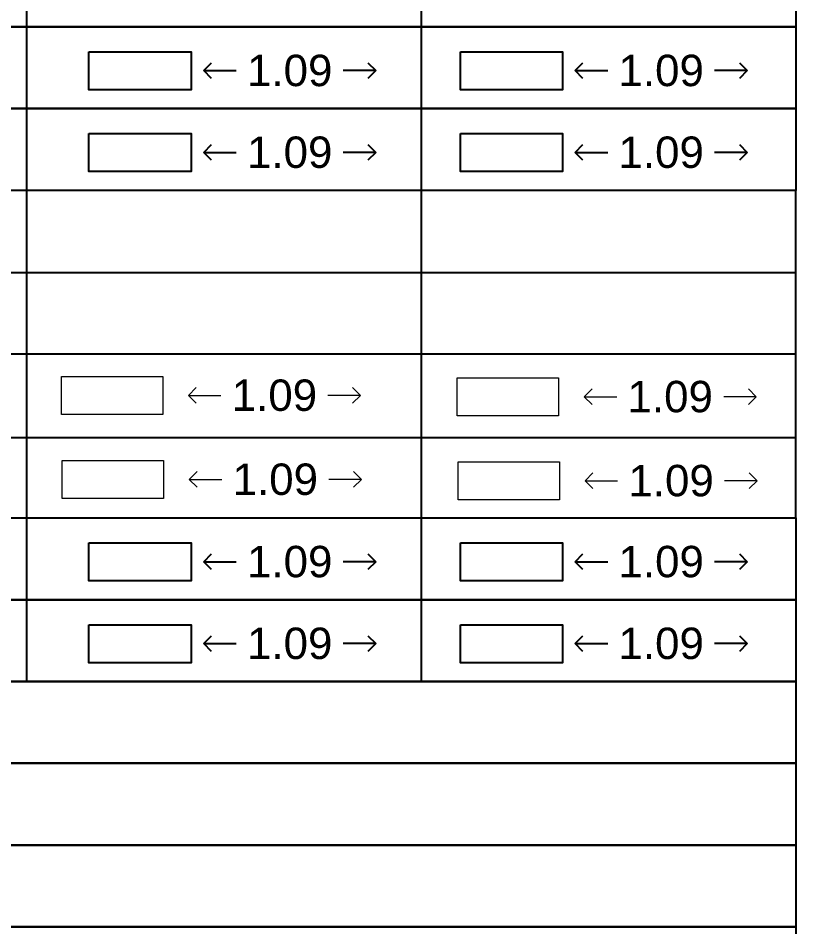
# Model space of a CAD drawing. Header units: millimetres. Extents: x -9481 to -9286, y 28694 to 28853.
# Drawn here: x -9447.18 to -9442.23, y 28746.8 to 28752.59 of the extents above; entities that cross this region are included whole.
import ezdxf

# ---------------------------------------------------------------- set-up
doc = ezdxf.new("R2010")
doc.units = ezdxf.units.MM
doc.header["$PDMODE"] = 34
doc.header["$PDSIZE"] = -15
doc.linetypes.add('CONTINULUS', pattern=[0])
doc.layers.add('BLK_1_FLR_-1_REGULAR_ROOM_1', color=7, linetype='Continuous', plot=False)
doc.layers.add('BLK_1_FLR_-2_REGULAR_ROOM_1', color=7, linetype='Continuous', plot=False)
for name, color, linetype in [('BLK_1_FLR_-1_ROOM_1_MEZ_AREA_1', 11, 'Continuous'), ('BLK_1_FLR_-1_ROOM_2_MEZ_AREA_1', 11, 'Continuous'), ('BLK_1_FLR_-2_ROOM_1_MEZ_AREA_1', 11, 'Continuous'), ('BLK_1_FLR_-2_ROOM_2_MEZ_AREA_1', 11, 'Continuous'), ('BLK_1_PLANTATION_GREENSTRIP', 7, 'Continuous')]:
    doc.layers.add(name, color=color, linetype=linetype)
for name, color, linetype, lineweight in [('BLK_1_FLR_-1_SERVICE_FLOOR', 7, 'Continuous', 0), ('BLK_1_FLR_-1_SERVICE_FLOOR_EXISTING', 7, 'Continuous', 0), ('BLK_1_FLR_-2_SERVICE_FLOOR', 7, 'Continuous', 0), ('BLK_1_FLR_-2_SERVICE_FLOOR_EXISTING', 7, 'Continuous', 0), ('PLAN', 7, 'Continuous', 40)]:
    doc.layers.add(name, color=color, linetype=linetype, lineweight=lineweight)
doc.styles.add('Arial', font='arial.ttf', dxfattribs={"height": 0.2})
doc.styles.add('style2', font='arial.ttf', dxfattribs={"height": 0.3})
doc.dimstyles.new('INT DIM', dxfattribs={"dimtxt": 0.3, "dimasz": 0.1, "dimexe": 0.18, "dimexo": 0.0625, "dimgap": 0.09, "dimtad": 0, "dimzin": 0, "dimdsep": 46, "dimtxsty": 'style2', "dimblk": 'OPEN90', "dimcen": 0.09, "dimse1": 1, "dimse2": 1, "dimclrd": 250, "dimclrt": 256, "dimadec": 0, "dimazin": 0, "dimtfac": 1, "dimtofl": 0, "dimtmove": 0, "dimatfit": 3, "dimfxl": 1, "dimtolj": 1, "dimtzin": 0, "dimlwd": -1, "dimarcsym": 0})

# ---------------------------------------------------------------- blocks, each defined once
blk = doc.blocks.new('J4')
blk.add_lwpolyline([(-9435.4551, 28796.7712), (-9396.4272, 28796.7712), (-9396.4272, 28795.9979), (-9435.4551, 28795.9979), (-9435.4551, 28796.7712)], close=True)
blk = doc.blocks.new('_Open90')
at = {"layer": 'PLAN', "color": 0, "lineweight": -2}
for p, q in [((0, 0), (-1, 0)), ((-0.5, 0.5), (0, 0)), ((0, 0), (-0.5, -0.5))]:
    blk.add_line(p, q, dxfattribs=at)
blk = doc.blocks.new('*D189')
at = {"layer": 'BLK_1_FLR_-1_REGULAR_ROOM_1', "color": 250}
for p, q in [((-9445.897941, 28752.25325), (-9445.790753, 28752.25325)), ((-9445.002965, 28752.25325), (-9445.110153, 28752.25325))]:
    blk.add_line(p, q, dxfattribs=at)
at = {"layer": 'Defpoints', "color": 0}
for p in [(-9445.997941, 28752.373325), (-9444.902965, 28752.373325), (-9444.902965, 28752.25325)]:
    blk.add_point(p, dxfattribs=at)
at = {"layer": 'BLK_1_FLR_-1_REGULAR_ROOM_1', "color": 250, "xscale": 0.1, "yscale": 0.1, "zscale": 0.1, "rotation": 180}
blk.add_blockref('_Open90', (-9445.997941, 28752.25325), dxfattribs=at)
at = {"layer": 'BLK_1_FLR_-1_REGULAR_ROOM_1', "color": 250, "xscale": 0.1, "yscale": 0.1, "zscale": 0.1}
blk.add_blockref('_Open90', (-9444.902965, 28752.25325), dxfattribs=at)
at = {"layer": 'BLK_1_FLR_-1_REGULAR_ROOM_1', "linetype": 'CONTINULUS', "ltscale": 0.05, "insert": (-9445.450453, 28752.25325), "char_height": 0.2, "attachment_point": 5, "style": 'Arial', "bg_fill": 3, "box_fill_scale": 1.1, "bg_fill_color": 256, "bg_fill_true_color": 13158600, "bg_fill_transparency": 0}
blk.add_mtext('\\A1;1.09', dxfattribs=at)
blk = doc.blocks.new('*D190')
at = {"layer": 'BLK_1_FLR_-2_REGULAR_ROOM_1', "color": 250}
for p, q in [((-9443.534248, 28752.25325), (-9443.42706, 28752.25325)), ((-9442.639272, 28752.25325), (-9442.74646, 28752.25325))]:
    blk.add_line(p, q, dxfattribs=at)
at = {"layer": 'Defpoints', "color": 0}
for p in [(-9443.634248, 28752.373325), (-9442.539272, 28752.373325), (-9442.539272, 28752.25325)]:
    blk.add_point(p, dxfattribs=at)
at = {"layer": 'BLK_1_FLR_-2_REGULAR_ROOM_1', "color": 250, "xscale": 0.1, "yscale": 0.1, "zscale": 0.1, "rotation": 180}
blk.add_blockref('_Open90', (-9443.634248, 28752.25325), dxfattribs=at)
at = {"layer": 'BLK_1_FLR_-2_REGULAR_ROOM_1', "color": 250, "xscale": 0.1, "yscale": 0.1, "zscale": 0.1}
blk.add_blockref('_Open90', (-9442.539272, 28752.25325), dxfattribs=at)
at = {"layer": 'BLK_1_FLR_-2_REGULAR_ROOM_1', "linetype": 'CONTINULUS', "ltscale": 0.05, "insert": (-9443.08676, 28752.25325), "char_height": 0.2, "attachment_point": 5, "style": 'Arial', "bg_fill": 3, "box_fill_scale": 1.1, "bg_fill_color": 256, "bg_fill_true_color": 13158600, "bg_fill_transparency": 0}
blk.add_mtext('\\A1;1.09', dxfattribs=at)
blk = doc.blocks.new('*D196')
at = {"layer": 'BLK_1_FLR_-1_REGULAR_ROOM_1', "color": 250}
for p, q in [((-9445.897941, 28751.732603), (-9445.790753, 28751.732603)), ((-9445.002965, 28751.732603), (-9445.110153, 28751.732603))]:
    blk.add_line(p, q, dxfattribs=at)
at = {"layer": 'Defpoints', "color": 0}
for p in [(-9445.997941, 28751.852678), (-9444.902965, 28751.852678), (-9444.902965, 28751.732603)]:
    blk.add_point(p, dxfattribs=at)
at = {"layer": 'BLK_1_FLR_-1_REGULAR_ROOM_1', "color": 250, "xscale": 0.1, "yscale": 0.1, "zscale": 0.1, "rotation": 180}
blk.add_blockref('_Open90', (-9445.997941, 28751.732603), dxfattribs=at)
at = {"layer": 'BLK_1_FLR_-1_REGULAR_ROOM_1', "color": 250, "xscale": 0.1, "yscale": 0.1, "zscale": 0.1}
blk.add_blockref('_Open90', (-9444.902965, 28751.732603), dxfattribs=at)
at = {"layer": 'BLK_1_FLR_-1_REGULAR_ROOM_1', "linetype": 'CONTINULUS', "ltscale": 0.05, "insert": (-9445.450453, 28751.732603), "char_height": 0.2, "attachment_point": 5, "style": 'Arial', "bg_fill": 3, "box_fill_scale": 1.1, "bg_fill_color": 256, "bg_fill_true_color": 13158600, "bg_fill_transparency": 0}
blk.add_mtext('\\A1;1.09', dxfattribs=at)
blk = doc.blocks.new('*D197')
at = {"layer": 'BLK_1_FLR_-2_REGULAR_ROOM_1', "color": 250}
for p, q in [((-9443.534248, 28751.732603), (-9443.42706, 28751.732603)), ((-9442.639272, 28751.732603), (-9442.74646, 28751.732603))]:
    blk.add_line(p, q, dxfattribs=at)
at = {"layer": 'Defpoints', "color": 0}
for p in [(-9443.634248, 28751.852678), (-9442.539272, 28751.852678), (-9442.539272, 28751.732603)]:
    blk.add_point(p, dxfattribs=at)
at = {"layer": 'BLK_1_FLR_-2_REGULAR_ROOM_1', "color": 250, "xscale": 0.1, "yscale": 0.1, "zscale": 0.1, "rotation": 180}
blk.add_blockref('_Open90', (-9443.634248, 28751.732603), dxfattribs=at)
at = {"layer": 'BLK_1_FLR_-2_REGULAR_ROOM_1', "color": 250, "xscale": 0.1, "yscale": 0.1, "zscale": 0.1}
blk.add_blockref('_Open90', (-9442.539272, 28751.732603), dxfattribs=at)
at = {"layer": 'BLK_1_FLR_-2_REGULAR_ROOM_1', "linetype": 'CONTINULUS', "ltscale": 0.05, "insert": (-9443.08676, 28751.732603), "char_height": 0.2, "attachment_point": 5, "style": 'Arial', "bg_fill": 3, "box_fill_scale": 1.1, "bg_fill_color": 256, "bg_fill_true_color": 13158600, "bg_fill_transparency": 0}
blk.add_mtext('\\A1;1.09', dxfattribs=at)
blk = doc.blocks.new('*D273')
at = {"layer": 'BLK_1_FLR_-1_ROOM_1_MEZ_AREA_1', "color": 250, "ltscale": 0.05}
for p, q in [((-9445.897941, 28749.126362), (-9445.790753, 28749.126362)), ((-9445.002965, 28749.126362), (-9445.110153, 28749.126362))]:
    blk.add_line(p, q, dxfattribs=at)
at = {"layer": 'Defpoints', "color": 0}
for p in [(-9445.997941, 28749.246437), (-9444.902965, 28749.246437), (-9444.902965, 28749.126362)]:
    blk.add_point(p, dxfattribs=at)
at = {"layer": 'BLK_1_FLR_-1_ROOM_1_MEZ_AREA_1', "color": 250, "xscale": 0.1, "yscale": 0.1, "zscale": 0.1, "rotation": 180}
blk.add_blockref('_Open90', (-9445.997941, 28749.126362), dxfattribs=at)
at = {"layer": 'BLK_1_FLR_-1_ROOM_1_MEZ_AREA_1', "color": 250, "xscale": 0.1, "yscale": 0.1, "zscale": 0.1}
blk.add_blockref('_Open90', (-9444.902965, 28749.126362), dxfattribs=at)
at = {"layer": 'BLK_1_FLR_-1_ROOM_1_MEZ_AREA_1', "linetype": 'CONTINULUS', "ltscale": 0.05, "insert": (-9445.450453, 28749.126362), "char_height": 0.2, "attachment_point": 5, "style": 'Arial', "bg_fill": 3, "box_fill_scale": 1.1, "bg_fill_color": 256, "bg_fill_true_color": 13158600, "bg_fill_transparency": 0}
blk.add_mtext('\\A1;1.09', dxfattribs=at)
blk = doc.blocks.new('*D274')
at = {"layer": 'BLK_1_FLR_-2_ROOM_1_MEZ_AREA_1', "color": 250, "ltscale": 0.05}
for p, q in [((-9443.534248, 28749.126362), (-9443.42706, 28749.126362)), ((-9442.639272, 28749.126362), (-9442.74646, 28749.126362))]:
    blk.add_line(p, q, dxfattribs=at)
at = {"layer": 'Defpoints', "color": 0}
for p in [(-9443.634248, 28749.246437), (-9442.539272, 28749.246437), (-9442.539272, 28749.126362)]:
    blk.add_point(p, dxfattribs=at)
at = {"layer": 'BLK_1_FLR_-2_ROOM_1_MEZ_AREA_1', "color": 250, "xscale": 0.1, "yscale": 0.1, "zscale": 0.1, "rotation": 180}
blk.add_blockref('_Open90', (-9443.634248, 28749.126362), dxfattribs=at)
at = {"layer": 'BLK_1_FLR_-2_ROOM_1_MEZ_AREA_1', "color": 250, "xscale": 0.1, "yscale": 0.1, "zscale": 0.1}
blk.add_blockref('_Open90', (-9442.539272, 28749.126362), dxfattribs=at)
at = {"layer": 'BLK_1_FLR_-2_ROOM_1_MEZ_AREA_1', "linetype": 'CONTINULUS', "ltscale": 0.05, "insert": (-9443.08676, 28749.126362), "char_height": 0.2, "attachment_point": 5, "style": 'Arial', "bg_fill": 3, "box_fill_scale": 1.1, "bg_fill_color": 256, "bg_fill_true_color": 13158600, "bg_fill_transparency": 0}
blk.add_mtext('\\A1;1.09', dxfattribs=at)
blk = doc.blocks.new('*D280')
at = {"layer": 'BLK_1_FLR_-1_ROOM_2_MEZ_AREA_1', "color": 250, "ltscale": 0.05}
for p, q in [((-9445.897941, 28748.605715), (-9445.790753, 28748.605715)), ((-9445.002965, 28748.605715), (-9445.110153, 28748.605715))]:
    blk.add_line(p, q, dxfattribs=at)
at = {"layer": 'Defpoints', "color": 0}
for p in [(-9445.997941, 28748.72579), (-9444.902965, 28748.72579), (-9444.902965, 28748.605715)]:
    blk.add_point(p, dxfattribs=at)
at = {"layer": 'BLK_1_FLR_-1_ROOM_2_MEZ_AREA_1', "color": 250, "xscale": 0.1, "yscale": 0.1, "zscale": 0.1, "rotation": 180}
blk.add_blockref('_Open90', (-9445.997941, 28748.605715), dxfattribs=at)
at = {"layer": 'BLK_1_FLR_-1_ROOM_2_MEZ_AREA_1', "color": 250, "xscale": 0.1, "yscale": 0.1, "zscale": 0.1}
blk.add_blockref('_Open90', (-9444.902965, 28748.605715), dxfattribs=at)
at = {"layer": 'BLK_1_FLR_-1_ROOM_2_MEZ_AREA_1', "linetype": 'CONTINULUS', "ltscale": 0.05, "insert": (-9445.450453, 28748.605715), "char_height": 0.2, "attachment_point": 5, "style": 'Arial', "bg_fill": 3, "box_fill_scale": 1.1, "bg_fill_color": 256, "bg_fill_true_color": 13158600, "bg_fill_transparency": 0}
blk.add_mtext('\\A1;1.09', dxfattribs=at)
blk = doc.blocks.new('*D281')
at = {"layer": 'BLK_1_FLR_-2_ROOM_2_MEZ_AREA_1', "color": 250, "ltscale": 0.05}
for p, q in [((-9443.534248, 28748.605715), (-9443.42706, 28748.605715)), ((-9442.639272, 28748.605715), (-9442.74646, 28748.605715))]:
    blk.add_line(p, q, dxfattribs=at)
at = {"layer": 'Defpoints', "color": 0}
for p in [(-9443.634248, 28748.72579), (-9442.539272, 28748.72579), (-9442.539272, 28748.605715)]:
    blk.add_point(p, dxfattribs=at)
at = {"layer": 'BLK_1_FLR_-2_ROOM_2_MEZ_AREA_1', "color": 250, "xscale": 0.1, "yscale": 0.1, "zscale": 0.1, "rotation": 180}
blk.add_blockref('_Open90', (-9443.634248, 28748.605715), dxfattribs=at)
at = {"layer": 'BLK_1_FLR_-2_ROOM_2_MEZ_AREA_1', "color": 250, "xscale": 0.1, "yscale": 0.1, "zscale": 0.1}
blk.add_blockref('_Open90', (-9442.539272, 28748.605715), dxfattribs=at)
at = {"layer": 'BLK_1_FLR_-2_ROOM_2_MEZ_AREA_1', "linetype": 'CONTINULUS', "ltscale": 0.05, "insert": (-9443.08676, 28748.605715), "char_height": 0.2, "attachment_point": 5, "style": 'Arial', "bg_fill": 3, "box_fill_scale": 1.1, "bg_fill_color": 256, "bg_fill_true_color": 13158600, "bg_fill_transparency": 0}
blk.add_mtext('\\A1;1.09', dxfattribs=at)
blk = doc.blocks.new('*D326')
at = {"layer": 'BLK_1_FLR_-1_SERVICE_FLOOR', "color": 250, "ltscale": 0.05}
for p, q in [((-9445.995344, 28750.185588), (-9445.888156, 28750.185588)), ((-9445.100368, 28750.185588), (-9445.207556, 28750.185588))]:
    blk.add_line(p, q, dxfattribs=at)
at = {"layer": 'Defpoints', "color": 0}
for p in [(-9446.095344, 28750.305663), (-9445.000368, 28750.305663), (-9445.000368, 28750.185588)]:
    blk.add_point(p, dxfattribs=at)
at = {"layer": 'BLK_1_FLR_-1_SERVICE_FLOOR', "color": 250, "xscale": 0.1, "yscale": 0.1, "zscale": 0.1, "rotation": 180}
blk.add_blockref('_Open90', (-9446.095344, 28750.185588), dxfattribs=at)
at = {"layer": 'BLK_1_FLR_-1_SERVICE_FLOOR', "color": 250, "xscale": 0.1, "yscale": 0.1, "zscale": 0.1}
blk.add_blockref('_Open90', (-9445.000368, 28750.185588), dxfattribs=at)
at = {"layer": 'BLK_1_FLR_-1_SERVICE_FLOOR', "linetype": 'CONTINULUS', "ltscale": 0.05, "insert": (-9445.547856, 28750.185588), "char_height": 0.2, "attachment_point": 5, "style": 'Arial', "bg_fill": 3, "box_fill_scale": 1.1, "bg_fill_color": 256, "bg_fill_true_color": 13158600, "bg_fill_transparency": 0}
blk.add_mtext('\\A1;1.09', dxfattribs=at)
blk = doc.blocks.new('*D327')
at = {"layer": 'BLK_1_FLR_-2_SERVICE_FLOOR', "color": 250, "ltscale": 0.05}
for p, q in [((-9443.476748, 28750.176919), (-9443.36956, 28750.176919)), ((-9442.581772, 28750.176919), (-9442.68896, 28750.176919))]:
    blk.add_line(p, q, dxfattribs=at)
at = {"layer": 'Defpoints', "color": 0}
for p in [(-9443.576748, 28750.296993), (-9442.481772, 28750.296993), (-9442.481772, 28750.176919)]:
    blk.add_point(p, dxfattribs=at)
at = {"layer": 'BLK_1_FLR_-2_SERVICE_FLOOR', "color": 250, "xscale": 0.1, "yscale": 0.1, "zscale": 0.1, "rotation": 180}
blk.add_blockref('_Open90', (-9443.576748, 28750.176919), dxfattribs=at)
at = {"layer": 'BLK_1_FLR_-2_SERVICE_FLOOR', "color": 250, "xscale": 0.1, "yscale": 0.1, "zscale": 0.1}
blk.add_blockref('_Open90', (-9442.481772, 28750.176919), dxfattribs=at)
at = {"layer": 'BLK_1_FLR_-2_SERVICE_FLOOR', "linetype": 'CONTINULUS', "ltscale": 0.05, "insert": (-9443.02926, 28750.176919), "char_height": 0.2, "attachment_point": 5, "style": 'Arial', "bg_fill": 3, "box_fill_scale": 1.1, "bg_fill_color": 256, "bg_fill_true_color": 13158600, "bg_fill_transparency": 0}
blk.add_mtext('\\A1;1.09', dxfattribs=at)
blk = doc.blocks.new('*D333')
at = {"layer": 'BLK_1_FLR_-1_SERVICE_FLOOR_EXISTING', "color": 250, "ltscale": 0.05}
for p, q in [((-9445.989634, 28749.650585), (-9445.882445, 28749.650585)), ((-9445.094657, 28749.650585), (-9445.201845, 28749.650585))]:
    blk.add_line(p, q, dxfattribs=at)
at = {"layer": 'Defpoints', "color": 0}
for p in [(-9446.089634, 28749.77066), (-9444.994657, 28749.77066), (-9444.994657, 28749.650585)]:
    blk.add_point(p, dxfattribs=at)
at = {"layer": 'BLK_1_FLR_-1_SERVICE_FLOOR_EXISTING', "color": 250, "xscale": 0.1, "yscale": 0.1, "zscale": 0.1, "rotation": 180}
blk.add_blockref('_Open90', (-9446.089634, 28749.650585), dxfattribs=at)
at = {"layer": 'BLK_1_FLR_-1_SERVICE_FLOOR_EXISTING', "color": 250, "xscale": 0.1, "yscale": 0.1, "zscale": 0.1}
blk.add_blockref('_Open90', (-9444.994657, 28749.650585), dxfattribs=at)
at = {"layer": 'BLK_1_FLR_-1_SERVICE_FLOOR_EXISTING', "linetype": 'CONTINULUS', "ltscale": 0.05, "insert": (-9445.542145, 28749.650585), "char_height": 0.2, "attachment_point": 5, "style": 'Arial', "bg_fill": 3, "box_fill_scale": 1.1, "bg_fill_color": 256, "bg_fill_true_color": 13158600, "bg_fill_transparency": 0}
blk.add_mtext('\\A1;1.09', dxfattribs=at)
blk = doc.blocks.new('*D334')
at = {"layer": 'BLK_1_FLR_-2_SERVICE_FLOOR_EXISTING', "color": 250, "ltscale": 0.05}
for p, q in [((-9443.471037, 28749.641916), (-9443.363849, 28749.641916)), ((-9442.576061, 28749.641916), (-9442.683249, 28749.641916))]:
    blk.add_line(p, q, dxfattribs=at)
at = {"layer": 'Defpoints', "color": 0}
for p in [(-9443.571037, 28749.76199), (-9442.476061, 28749.76199), (-9442.476061, 28749.641916)]:
    blk.add_point(p, dxfattribs=at)
at = {"layer": 'BLK_1_FLR_-2_SERVICE_FLOOR_EXISTING', "color": 250, "xscale": 0.1, "yscale": 0.1, "zscale": 0.1, "rotation": 180}
blk.add_blockref('_Open90', (-9443.571037, 28749.641916), dxfattribs=at)
at = {"layer": 'BLK_1_FLR_-2_SERVICE_FLOOR_EXISTING', "color": 250, "xscale": 0.1, "yscale": 0.1, "zscale": 0.1}
blk.add_blockref('_Open90', (-9442.476061, 28749.641916), dxfattribs=at)
at = {"layer": 'BLK_1_FLR_-2_SERVICE_FLOOR_EXISTING', "linetype": 'CONTINULUS', "ltscale": 0.05, "insert": (-9443.023549, 28749.641916), "char_height": 0.2, "attachment_point": 5, "style": 'Arial', "bg_fill": 3, "box_fill_scale": 1.1, "bg_fill_color": 256, "bg_fill_true_color": 13158600, "bg_fill_transparency": 0}
blk.add_mtext('\\A1;1.09', dxfattribs=at)

msp = doc.modelspace()

# ---------------------------------------------------------------- linework, layer by layer
for p, q in [((-9447.126291, 28753.052879), (-9447.126291, 28752.532233)), ((-9444.614149, 28753.052879), (-9444.614149, 28752.532233)), ((-9447.126291, 28752.532233), (-9447.126291, 28752.011586)), ((-9444.614149, 28752.532233), (-9444.614149, 28752.011586)), ((-9447.126291, 28752.011586), (-9447.126291, 28751.490939)), ((-9447.126291, 28752.010082), (-9447.126291, 28751.489435)), ((-9447.126291, 28752.010082), (-9447.126291, 28749.405344)), ((-9444.614149, 28752.011586), (-9444.614149, 28751.490939)), ((-9444.614149, 28752.010082), (-9444.614149, 28751.489435)), ((-9444.614149, 28752.010082), (-9444.614149, 28749.405344)), ((-9442.229952, 28749.405344), (-9442.229952, 28751.489435)), ((-9481.2579, 28750.968236), (-9442.229952, 28750.968236)), ((-9481.2579, 28750.449898), (-9442.229952, 28750.449898)), ((-9481.2579, 28749.917846), (-9442.229952, 28749.917846)), ((-9442.229952, 28749.917846), (-9442.229952, 28749.917846)), ((-9447.126291, 28749.405344), (-9447.126291, 28748.884697)), ((-9444.614149, 28749.405344), (-9444.614149, 28748.884697)), ((-9447.126291, 28748.884697), (-9447.126291, 28748.36405)), ((-9444.614149, 28748.884697), (-9444.614149, 28748.36405))]:
    msp.add_line(p, q)
for points in [[(-9461.731845, 28753.052879), (-9442.229952, 28753.052879), (-9442.229952, 28752.532233), (-9461.731845, 28752.532233)], [(-9461.731845, 28752.532233), (-9442.229952, 28752.532233), (-9442.229952, 28752.011586), (-9461.731845, 28752.011586)], [(-9461.731845, 28752.011586), (-9442.229952, 28752.011586), (-9442.229952, 28751.490939), (-9481.2579, 28751.490939)], [(-9481.2579, 28747.843403), (-9481.2579, 28748.36405), (-9442.229952, 28748.36405), (-9442.229952, 28747.843403), (-9457.862239, 28747.843403)], [(-9470.864214, 28747.843403), (-9442.229952, 28747.843403), (-9442.229952, 28747.322756), (-9457.862239, 28747.322756)], [(-9461.731845, 28747.322756), (-9442.229952, 28747.322756), (-9442.229952, 28746.80211), (-9481.2579, 28746.80211), (-9481.2579, 28747.322756)]]:
    msp.add_lwpolyline(points)
at = {"layer": 'BLK_1_FLR_-1_REGULAR_ROOM_1', "color": 36}
msp.add_lwpolyline([(-9446.727778, 28752.373325), (-9446.078597, 28752.373325), (-9446.078597, 28752.131176), (-9446.727778, 28752.131176)], close=True, dxfattribs=at)
at = {"layer": 'BLK_1_FLR_-1_REGULAR_ROOM_1', "color": 37}
msp.add_lwpolyline([(-9446.727778, 28751.852678), (-9446.078597, 28751.852678), (-9446.078597, 28751.610529), (-9446.727778, 28751.610529)], close=True, dxfattribs=at)
at = {"layer": 'BLK_1_FLR_-1_ROOM_1_MEZ_AREA_1', "color": 11, "linetype": 'CONTINULUS', "ltscale": 0.05}
msp.add_lwpolyline([(-9446.727778, 28749.246437), (-9446.078597, 28749.246437), (-9446.078597, 28749.004287), (-9446.727778, 28749.004287)], close=True, dxfattribs=at)
at = {"layer": 'BLK_1_FLR_-1_ROOM_2_MEZ_AREA_1', "color": 11, "linetype": 'CONTINULUS', "ltscale": 0.05}
msp.add_lwpolyline([(-9446.727778, 28748.72579), (-9446.078597, 28748.72579), (-9446.078597, 28748.48364), (-9446.727778, 28748.48364)], close=True, dxfattribs=at)
at = {"layer": 'BLK_1_FLR_-1_SERVICE_FLOOR', "color": 11, "linetype": 'CONTINULUS', "ltscale": 0.05}
msp.add_lwpolyline([(-9446.903153, 28750.305638), (-9446.258743, 28750.305638), (-9446.258743, 28750.063488), (-9446.903153, 28750.063488)], close=True, dxfattribs=at)
at = {"layer": 'BLK_1_FLR_-1_SERVICE_FLOOR_EXISTING', "color": 11, "linetype": 'CONTINULUS', "ltscale": 0.05}
msp.add_lwpolyline([(-9446.897443, 28749.770635), (-9446.253032, 28749.770635), (-9446.253032, 28749.528485), (-9446.897443, 28749.528485)], close=True, dxfattribs=at)
at = {"layer": 'BLK_1_FLR_-2_REGULAR_ROOM_1', "color": 36}
msp.add_lwpolyline([(-9444.364084, 28752.373325), (-9443.714903, 28752.373325), (-9443.714903, 28752.131176), (-9444.364084, 28752.131176)], close=True, dxfattribs=at)
at = {"layer": 'BLK_1_FLR_-2_REGULAR_ROOM_1', "color": 37}
msp.add_lwpolyline([(-9444.364084, 28751.852678), (-9443.714903, 28751.852678), (-9443.714903, 28751.610529), (-9444.364084, 28751.610529)], close=True, dxfattribs=at)
at = {"layer": 'BLK_1_FLR_-2_ROOM_1_MEZ_AREA_1', "color": 11, "linetype": 'CONTINULUS', "ltscale": 0.05}
msp.add_lwpolyline([(-9444.364084, 28749.246437), (-9443.714903, 28749.246437), (-9443.714903, 28749.004287), (-9444.364084, 28749.004287)], close=True, dxfattribs=at)
at = {"layer": 'BLK_1_FLR_-2_ROOM_2_MEZ_AREA_1', "color": 11, "linetype": 'CONTINULUS', "ltscale": 0.05}
msp.add_lwpolyline([(-9444.364084, 28748.72579), (-9443.714903, 28748.72579), (-9443.714903, 28748.48364), (-9444.364084, 28748.48364)], close=True, dxfattribs=at)
at = {"layer": 'BLK_1_FLR_-2_SERVICE_FLOOR', "color": 11, "linetype": 'CONTINULUS', "ltscale": 0.05}
msp.add_lwpolyline([(-9444.384557, 28750.296968), (-9443.740146, 28750.296968), (-9443.740146, 28750.054819), (-9444.384557, 28750.054819)], close=True, dxfattribs=at)
at = {"layer": 'BLK_1_FLR_-2_SERVICE_FLOOR_EXISTING', "color": 11, "linetype": 'CONTINULUS', "ltscale": 0.05}
msp.add_lwpolyline([(-9444.378846, 28749.761965), (-9443.734435, 28749.761965), (-9443.734435, 28749.519816), (-9444.378846, 28749.519816)], close=True, dxfattribs=at)

# ---------------------------------------------------------------- block references
at = {"layer": 'BLK_1_PLANTATION_GREENSTRIP', "linetype": 'CONTINULUS'}
msp.add_blockref('J4', (-45.8028, -49.969062), dxfattribs=at)

# ---------------------------------------------------------------- dimensions: what is measured, and where the dimension line sits
at = {"layer": 'BLK_1_FLR_-1_ROOM_1_MEZ_AREA_1', "color": 11, "linetype": 'CONTINULUS', "ltscale": 0.05}
dim = msp.add_linear_dim(base=(-9444.902965, 28749.126362), p1=(-9445.997941, 28749.246437), p2=(-9444.902965, 28749.246437), dimstyle='INT DIM', override={"dimtxt": 0.2, "dimtxsty": 'Arial', "dimfxl": 0.125, "dimtfill": 1, "dimtfillclr": 7, "dimarcsym": 1}, dxfattribs=at)
dim.commit()
dim.dimension.update_dxf_attribs({"geometry": '*D273', "text_midpoint": (-9445.450453, 28749.126362)})
at = {"layer": 'BLK_1_FLR_-1_ROOM_2_MEZ_AREA_1', "color": 11, "linetype": 'CONTINULUS', "ltscale": 0.05}
dim = msp.add_linear_dim(base=(-9444.902965, 28748.605715), p1=(-9445.997941, 28748.72579), p2=(-9444.902965, 28748.72579), dimstyle='INT DIM', override={"dimtxt": 0.2, "dimtxsty": 'Arial', "dimfxl": 0.125, "dimtfill": 1, "dimtfillclr": 7, "dimarcsym": 1}, dxfattribs=at)
dim.commit()
dim.dimension.update_dxf_attribs({"geometry": '*D280', "text_midpoint": (-9445.450453, 28748.605715)})
at = {"layer": 'BLK_1_FLR_-1_SERVICE_FLOOR', "color": 11, "linetype": 'CONTINULUS', "ltscale": 0.05}
dim = msp.add_linear_dim(base=(-9445.000368, 28750.185588), p1=(-9446.095344, 28750.305663), p2=(-9445.000368, 28750.305663), dimstyle='INT DIM', override={"dimscale": 1, "dimtxt": 0.2, "dimtxsty": 'Arial', "dimfxl": 0.125, "dimtfill": 1, "dimtfillclr": 7, "dimarcsym": 1}, dxfattribs=at)
dim.commit()
dim.dimension.update_dxf_attribs({"geometry": '*D326', "text_midpoint": (-9445.547856, 28750.185588)})
at = {"layer": 'BLK_1_FLR_-1_SERVICE_FLOOR_EXISTING', "color": 11, "linetype": 'CONTINULUS', "ltscale": 0.05}
dim = msp.add_linear_dim(base=(-9444.994657, 28749.650585), p1=(-9446.089634, 28749.77066), p2=(-9444.994657, 28749.77066), dimstyle='INT DIM', override={"dimscale": 1, "dimtxt": 0.2, "dimtxsty": 'Arial', "dimfxl": 0.125, "dimtfill": 1, "dimtfillclr": 7, "dimarcsym": 1}, dxfattribs=at)
dim.commit()
dim.dimension.update_dxf_attribs({"geometry": '*D333', "text_midpoint": (-9445.542145, 28749.650585)})
at = {"layer": 'BLK_1_FLR_-2_ROOM_1_MEZ_AREA_1', "color": 11, "linetype": 'CONTINULUS', "ltscale": 0.05}
dim = msp.add_linear_dim(base=(-9442.539272, 28749.126362), p1=(-9443.634248, 28749.246437), p2=(-9442.539272, 28749.246437), dimstyle='INT DIM', override={"dimtxt": 0.2, "dimtxsty": 'Arial', "dimfxl": 0.125, "dimtfill": 1, "dimtfillclr": 7, "dimarcsym": 1}, dxfattribs=at)
dim.commit()
dim.dimension.update_dxf_attribs({"geometry": '*D274', "text_midpoint": (-9443.08676, 28749.126362)})
at = {"layer": 'BLK_1_FLR_-2_ROOM_2_MEZ_AREA_1', "color": 11, "linetype": 'CONTINULUS', "ltscale": 0.05}
dim = msp.add_linear_dim(base=(-9442.539272, 28748.605715), p1=(-9443.634248, 28748.72579), p2=(-9442.539272, 28748.72579), dimstyle='INT DIM', override={"dimtxt": 0.2, "dimtxsty": 'Arial', "dimfxl": 0.125, "dimtfill": 1, "dimtfillclr": 7, "dimarcsym": 1}, dxfattribs=at)
dim.commit()
dim.dimension.update_dxf_attribs({"geometry": '*D281', "text_midpoint": (-9443.08676, 28748.605715)})
at = {"layer": 'BLK_1_FLR_-2_SERVICE_FLOOR', "color": 11, "linetype": 'CONTINULUS', "ltscale": 0.05}
dim = msp.add_linear_dim(base=(-9442.481772, 28750.176919), p1=(-9443.576748, 28750.296993), p2=(-9442.481772, 28750.296993), dimstyle='INT DIM', override={"dimscale": 1, "dimtxt": 0.2, "dimtxsty": 'Arial', "dimfxl": 0.125, "dimtfill": 1, "dimtfillclr": 7, "dimarcsym": 1}, dxfattribs=at)
dim.commit()
dim.dimension.update_dxf_attribs({"geometry": '*D327', "text_midpoint": (-9443.02926, 28750.176919)})
at = {"layer": 'BLK_1_FLR_-2_SERVICE_FLOOR_EXISTING', "color": 11, "linetype": 'CONTINULUS', "ltscale": 0.05}
dim = msp.add_linear_dim(base=(-9442.476061, 28749.641916), p1=(-9443.571037, 28749.76199), p2=(-9442.476061, 28749.76199), dimstyle='INT DIM', override={"dimscale": 1, "dimtxt": 0.2, "dimtxsty": 'Arial', "dimfxl": 0.125, "dimtfill": 1, "dimtfillclr": 7, "dimarcsym": 1}, dxfattribs=at)
dim.commit()
dim.dimension.update_dxf_attribs({"geometry": '*D334', "text_midpoint": (-9443.023549, 28749.641916)})

# ---------------------------------------------------------------- next in the draw order: linework, layer by layer
for points in [[(-9481.2579, 28748.36405), (-9481.2579, 28749.405344), (-9442.229952, 28749.405344), (-9442.229952, 28748.884697), (-9457.862239, 28748.884697)], [(-9457.862239, 28748.884697), (-9442.229952, 28748.884697), (-9442.229952, 28748.36405), (-9481.2579, 28748.36405), (-9481.2579, 28748.884697)]]:
    msp.add_lwpolyline(points)

# ---------------------------------------------------------------- next in the draw order: dimensions: what is measured, and where the dimension line sits
at = {"layer": 'BLK_1_FLR_-1_REGULAR_ROOM_1', "color": 36}
dim = msp.add_linear_dim(base=(-9444.902965, 28752.25325), p1=(-9445.997941, 28752.373325), p2=(-9444.902965, 28752.373325), dimstyle='INT DIM', override={"dimtxt": 0.2, "dimtxsty": 'Arial', "dimfxl": 0.125, "dimtfill": 1, "dimtfillclr": 7, "dimarcsym": 1}, dxfattribs=at)
dim.commit()
dim.dimension.update_dxf_attribs({"geometry": '*D189', "text_midpoint": (-9445.450453, 28752.25325)})
at = {"layer": 'BLK_1_FLR_-1_REGULAR_ROOM_1', "color": 37}
dim = msp.add_linear_dim(base=(-9444.902965, 28751.732603), p1=(-9445.997941, 28751.852678), p2=(-9444.902965, 28751.852678), dimstyle='INT DIM', override={"dimtxt": 0.2, "dimtxsty": 'Arial', "dimfxl": 0.125, "dimtfill": 1, "dimtfillclr": 7, "dimarcsym": 1}, dxfattribs=at)
dim.commit()
dim.dimension.update_dxf_attribs({"geometry": '*D196', "text_midpoint": (-9445.450453, 28751.732603)})
at = {"layer": 'BLK_1_FLR_-2_REGULAR_ROOM_1', "color": 36}
dim = msp.add_linear_dim(base=(-9442.539272, 28752.25325), p1=(-9443.634248, 28752.373325), p2=(-9442.539272, 28752.373325), dimstyle='INT DIM', override={"dimtxt": 0.2, "dimtxsty": 'Arial', "dimfxl": 0.125, "dimtfill": 1, "dimtfillclr": 7, "dimarcsym": 1}, dxfattribs=at)
dim.commit()
dim.dimension.update_dxf_attribs({"geometry": '*D190', "text_midpoint": (-9443.08676, 28752.25325)})
at = {"layer": 'BLK_1_FLR_-2_REGULAR_ROOM_1', "color": 37}
dim = msp.add_linear_dim(base=(-9442.539272, 28751.732603), p1=(-9443.634248, 28751.852678), p2=(-9442.539272, 28751.852678), dimstyle='INT DIM', override={"dimtxt": 0.2, "dimtxsty": 'Arial', "dimfxl": 0.125, "dimtfill": 1, "dimtfillclr": 7, "dimarcsym": 1}, dxfattribs=at)
dim.commit()
dim.dimension.update_dxf_attribs({"geometry": '*D197', "text_midpoint": (-9443.08676, 28751.732603)})

doc.saveas('drawing.dxf')
